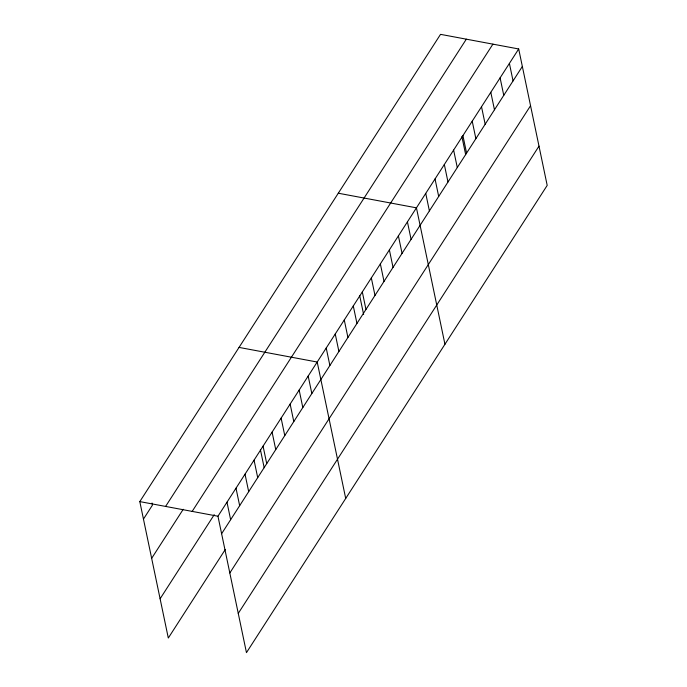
<?xml version="1.0" encoding="UTF-8"?>
<svg xmlns="http://www.w3.org/2000/svg" width="687" height="687" viewBox="0 0 687 687"><rect width="100%" height="100%" fill="white"/><g stroke="black" fill="none" stroke-linecap="round" stroke-linejoin="round"><path stroke-width="1.03" d="M225.259 549.548L168.306 638.034L139.805 501.604L440.539 34.35L518.694 48.966L547.196 185.396L246.461 652.65L217.959 516.22L518.694 48.966M143.454 519.097L152.48 505.082L152.05 503.021M165.593 506.431L466.327 39.176M151.655 558.342L183.231 509.282M192.171 511.394L492.905 44.148M160.105 598.781L214.241 514.675M221.618 533.713L522.352 66.459M229.819 572.967L530.553 105.712M238.26 613.405L538.994 146.151M338.287 193.219L416.442 207.835L444.944 344.264M239.042 347.407L317.205 362.032L345.707 498.453M139.805 501.604L217.959 516.22M509.402 63.41L513.052 80.903M500.102 77.854L503.76 95.347M490.81 92.298L494.468 109.791M481.51 106.734L485.168 124.235M472.218 121.178L475.876 138.671M462.926 135.622L466.576 153.115M461.887 136.558L465.674 154.678M453.626 150.067L457.284 167.559M444.334 164.511L447.984 182.003M435.034 178.946L438.692 196.448M425.742 193.391L429.392 210.883M407.425 221.849L411.075 239.342M398.4 235.873L402.058 253.366M389.383 249.888L393.033 267.38M380.358 263.902L384.016 281.395M371.332 277.926L374.99 295.419M362.315 291.941L365.965 309.433M359.644 295.427L363.638 314.552M353.29 305.955L356.948 323.448M344.273 319.979L347.923 337.472M335.247 333.994L338.906 351.486M326.222 348.008L329.88 365.501M308.18 376.047L311.838 393.539M299.163 390.061L302.812 407.554M290.137 404.076L293.796 421.578M281.112 418.1L284.77 435.592M272.095 432.114L275.745 449.607M263.069 446.129L266.728 463.631M260.399 449.624L264.186 467.735M254.053 460.153L257.702 477.645M245.027 474.167L248.685 491.66M236.002 488.182L239.66 505.684M226.985 502.206L230.634 519.698"/></g></svg>
